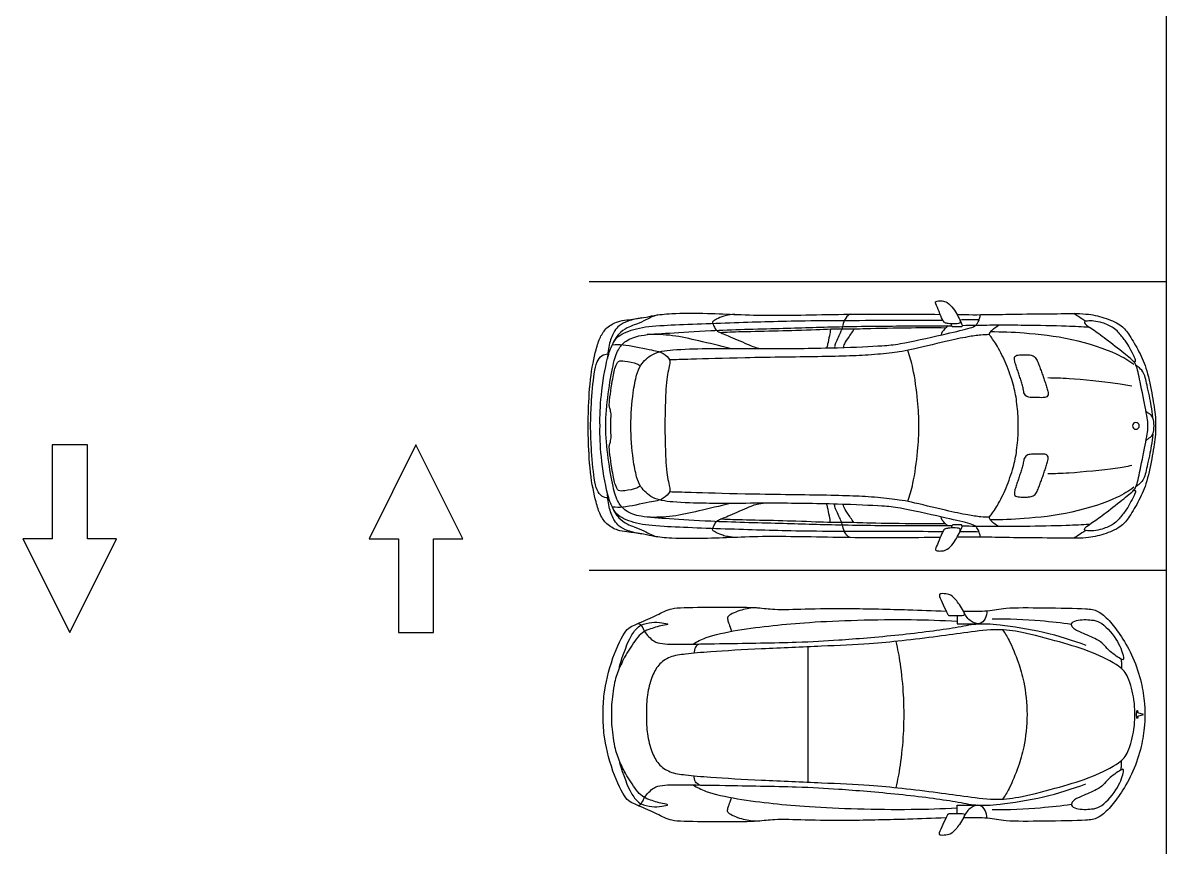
# Model space of a CAD drawing. Header units: millimetres. Extents: x 0 to 183, y -1 to 139.
# Drawn here: x 34.56 to 44.47, y 56.58 to 63.72 of the extents above; entities that cross this region are included whole.
import ezdxf

# ---------------------------------------------------------------- set-up
doc = ezdxf.new("R2010")
doc.units = ezdxf.units.MM
doc.layers.add('AG-LAYOUT', color=7, linetype='Continuous', true_color=0x66ccff)
doc.layers.add('AG-TRANSPORT', color=7, linetype='Continuous', true_color=0x66ffff)

msp = doc.modelspace()

# ---------------------------------------------------------------- linework, layer by layer
at = {"layer": 'AG-LAYOUT'}
for p, q in [((44.4712, 63.9746), (44.4712, 61.4746)), ((39.4712, 61.4746), (44.4712, 61.4746)), ((44.4712, 61.4746), (44.4712, 58.9746)), ((39.4712, 58.9746), (44.4712, 58.9746)), ((44.4712, 58.9746), (44.4712, 56.4746))]:
    msp.add_line(p, q, dxfattribs=at)
for points in [[(34.8188, 59.247), (34.5648, 59.247), (34.9712, 58.4342), (35.3776, 59.247), (35.1236, 59.247), (35.1236, 60.0598), (34.8188, 60.0598)], [(38.1236, 59.247), (38.3776, 59.247), (37.9712, 60.0598), (37.5648, 59.247), (37.8188, 59.247), (37.8188, 58.4342), (38.1236, 58.4342)]]:
    msp.add_lwpolyline(points, close=True, dxfattribs=at)
at = {"layer": 'AG-TRANSPORT'}
for points in [[(42.6606, 58.5826), (42.6606, 58.5106), (42.8765, 58.5106)], [(41.3675, 58.311), (41.3675, 57.7246), (41.3675, 57.1382)], [(44.2737, 57.7246), (44.2254, 57.7385)], [(44.2254, 57.7107), (44.2737, 57.7246)], [(42.6606, 56.8666), (42.6606, 56.9386), (42.8765, 56.9386)]]:
    msp.add_lwpolyline(points, dxfattribs=at)
for start, end in [(0, 180), (180, 0)]:
    msp.add_arc((44.2091, 60.2246), 0.0294, start, end, dxfattribs=at)
for points, knots in [([(42.6832, 61.1422), (42.6872, 61.1343), (42.6886, 61.1169), (42.6728, 61.1076), (42.6083, 61.1081), (42.5851, 61.1106), (42.5486, 61.1158), (42.5298, 61.1488), (42.5053, 61.2146), (42.477, 61.2777), (42.4693, 61.3008), (42.4899, 61.3085), (42.5318, 61.309), (42.5771, 61.2971), (42.6269, 61.2459), (42.6616, 61.1885), (42.6681, 61.1731), (42.7019, 61.1043), (42.7062, 61.0923), (42.6988, 61.0825)], [0.715062, 0.715062, 0.715062, 0.715062, 0.883101, 1.007976, 1.268906, 1.442012, 1.631477, 1.822469, 2.105561, 2.386023, 2.527924, 2.663049, 2.877487, 3.101801, 3.385128, 3.648654, 3.797956, 4.083934, 4.21726, 4.21726, 4.21726, 4.21726]), ([(39.463, 60.2246), (39.4632, 60.2607), (39.4648, 60.3353), (39.4747, 60.6311), (39.527, 60.8766), (39.5637, 60.9929), (39.6188, 61.079), (39.7197, 61.1342), (39.7973, 61.1413), (39.9465, 61.1616), (40.0376, 61.1841), (40.1942, 61.2029), (40.5004, 61.2012), (40.7627, 61.1892), (41.0756, 61.178), (41.7974, 61.1976), (42.2662, 61.1936), (42.5139, 61.1909)], [7.051928, 7.051928, 7.051928, 7.051928, 7.381326, 7.924649, 8.434031, 8.77584, 9.089305, 9.417083, 9.702155, 10.084212, 10.391847, 10.781546, 11.337175, 11.847658, 12.400662, 13.244238, 14.103855, 14.103855, 14.103855, 14.103855]), ([(39.5658, 60.2246), (39.5645, 60.3137), (39.5698, 60.4826), (39.6223, 60.8071), (39.6691, 60.9267), (39.7169, 61.0109), (39.8939, 61.0787), (40.1283, 61.0999), (40.7606, 61.1214), (41.3332, 61.14), (42.0634, 61.1392), (42.4273, 61.1407), (42.5349, 61.1412)], [6.478294, 6.478294, 6.478294, 6.478294, 6.995224, 7.562751, 7.918685, 8.207507, 8.623857, 9.11646, 9.897769, 10.680099, 11.596864, 12.032401, 12.032401, 12.032401, 12.032401]), ([(39.9283, 61.1605), (39.8874, 61.1566), (39.8104, 61.1367), (39.7304, 61.0971), (39.6875, 61.045), (39.6418, 60.9394), (39.6332, 60.8524), (39.6301, 60.8081)], [0, 0, 0, 0, 0.350791, 0.650805, 0.892992, 1.228402, 1.593476, 1.593476, 1.593476, 1.593476]), ([(40.0626, 61.1859), (40.0444, 61.1802), (40.0071, 61.1675), (39.9455, 61.1319), (39.8625, 61.0989), (39.7993, 61.0762), (39.7236, 61.0238), (39.685, 60.9612), (39.6718, 60.9272)], [0, 0, 0, 0, 0.239235, 0.50717, 0.805102, 1.064753, 1.362633, 1.693475, 1.693475, 1.693475, 1.693475]), ([(39.8333, 60.2246), (39.8325, 60.32), (39.8484, 60.5046), (39.8794, 60.6623), (39.9135, 60.7563), (40.0216, 60.8622), (40.2006, 60.8877), (40.4896, 60.8964), (40.7192, 60.8965), (41.0658, 60.8929), (41.6079, 60.8991), (42.0073, 60.9177), (42.1664, 60.9324), (42.5272, 61.0135), (42.7422, 61.0629), (42.815, 61.0863), (42.8382, 61.1144), (42.8564, 61.1551), (42.8601, 61.1773), (42.8612, 61.1885)], [7.328757, 7.328757, 7.328757, 7.328757, 7.863824, 8.26034, 8.569304, 8.939302, 9.363135, 9.898915, 10.37803, 10.962059, 11.71552, 12.336628, 12.739592, 13.347094, 13.824409, 14.081714, 14.2651, 14.473252, 14.657513, 14.657513, 14.657513, 14.657513]), ([(41.7374, 61.1924), (41.7295, 61.19), (41.7113, 61.1859), (41.6725, 61.1266), (41.667, 61.0755), (41.6583, 61.0542), (41.647, 61.0284), (41.6011, 60.9339), (41.5991, 60.9179), (41.5987, 60.9067), (41.5992, 60.9018)], [0, 0, 0, 0, 0.157735, 0.418319, 0.647088, 0.788597, 0.963266, 1.285412, 1.416377, 1.537438, 1.537438, 1.537438, 1.537438]), ([(42.6605, 61.1893), (42.75, 61.1884), (42.9327, 61.1877), (43.1804, 61.1951), (43.5231, 61.1951), (43.7723, 61.2024), (43.929, 61.1672), (44.0778, 61.1075), (44.1463, 61.023), (44.2307, 60.8837), (44.3034, 60.7277), (44.346, 60.5145), (44.3791, 60.3253), (44.3797, 60.2573), (44.3798, 60.2246)], [-5.258968, -5.258968, -5.258968, -5.258968, -4.740912, -4.238154, -3.650507, -3.151136, -2.751553, -2.361968, -2.035792, -1.637784, -1.220198, -0.749157, -0.31317, 0, 0, 0, 0]), ([(42.8506, 61.1436), (42.8208, 61.1433), (42.7666, 61.1428), (42.7091, 61.1424), (42.6832, 61.1422)], [0.4540425, 0.4540425, 0.4540425, 0.4540425, 0.6006227, 0.7150624, 0.7150624, 0.7150624, 0.7150624]), ([(43.7762, 61.1313), (43.754, 61.1443), (43.7103, 61.1716), (43.6845, 61.1893), (43.6717, 61.1982)], [0, 0, 0, 0, 0.2780271, 0.4945497, 0.4945497, 0.4945497, 0.4945497]), ([(44.1821, 60.7894), (44.1869, 60.7862), (44.1969, 60.7816), (44.2035, 60.7817), (44.2091, 60.7928), (44.1921, 60.8302), (44.157, 60.9), (44.1188, 60.9635), (44.0551, 61.04), (44.0151, 61.0778), (43.902, 61.1312), (43.8059, 61.1371), (43.7676, 61.1301), (43.7564, 61.115), (43.7924, 61.0872), (43.8074, 61.0778)], [0.076448, 0.076448, 0.076448, 0.076448, 0.169912, 0.254035, 0.345026, 0.545478, 0.82381, 1.102629, 1.409875, 1.656542, 1.998436, 2.479135, 2.615945, 2.7207, 2.959773, 2.959773, 2.959773, 2.959773]), ([(39.6153, 60.2246), (39.6165, 60.3989), (39.6697, 60.7388), (39.7153, 60.8824), (39.7897, 60.9704), (39.9264, 61.0183), (40.1827, 61.0277), (40.5322, 61.0559), (41.1335, 61.0691), (41.6251, 61.0867), (42.2392, 61.0916), (42.4847, 61.0914), (42.6133, 61.0909)], [5.767616, 5.767616, 5.767616, 5.767616, 6.491444, 6.875312, 7.19264, 7.562616, 8.060178, 8.659886, 9.429971, 10.151656, 10.926084, 11.528687, 11.528687, 11.528687, 11.528687]), ([(41.7663, 61.0617), (41.6999, 61.0626), (41.5532, 61.0639), (41.2811, 61.0478), (40.6932, 61.0384), (40.6388, 61.0334), (40.6112, 61.0319)], [0, 0, 0, 0, 0.446484, 0.998302, 1.752496, 2.04054, 2.04054, 2.04054, 2.04054]), ([(41.5636, 61.0616), (41.5603, 61.0432), (41.5537, 61.0085), (41.5386, 60.9312), (41.5321, 60.9105), (41.5289, 60.9001)], [0, 0, 0, 0, 0.2370934, 0.5132617, 0.6943625, 0.6943625, 0.6943625, 0.6943625]), ([(41.7663, 61.0617), (41.7467, 61.0347), (41.7126, 60.9822), (41.6755, 60.928), (41.6737, 60.9114), (41.6726, 60.904)], [1.4983737, 1.4983737, 1.4983737, 1.4983737, 1.8145875, 2.0642666, 2.2135672, 2.2135672, 2.2135672, 2.2135672]), ([(42.5595, 61.0727), (42.4601, 61.0735), (42.2785, 61.0741), (41.8766, 61.0665), (41.803, 61.0631), (41.7663, 61.0617)], [0, 0, 0, 0, 0.546078, 1.166536, 1.498374, 1.498374, 1.498374, 1.498374]), ([(42.5797, 61.0911), (42.5694, 61.0827), (42.5528, 61.0669), (42.522, 61.0315), (42.5223, 61.0126)], [0, 0, 0, 0, 0.2456328, 0.5252418, 0.5252418, 0.5252418, 0.5252418]), ([(42.6261, 61.0825), (42.6233, 61.0824), (42.6195, 61.0833), (42.6119, 61.0902), (42.6107, 61.1015), (42.6105, 61.1086)], [4.4870223, 4.4870223, 4.4870223, 4.4870223, 4.5782335, 4.6778283, 4.8018156, 4.8018156, 4.8018156, 4.8018156]), ([(43.8074, 61.0778), (43.7401, 61.0818), (43.6085, 61.0895), (43.2449, 61.0964), (43.0286, 61.0968), (42.8273, 61.0954), (42.7464, 61.0939), (42.7058, 61.0931)], [2.959773, 2.959773, 2.959773, 2.959773, 3.409572, 4.007091, 4.486461, 4.925205, 5.269916, 5.269916, 5.269916, 5.269916]), ([(43.1897, 60.2246), (43.19, 60.2418), (43.1912, 60.2769), (43.1779, 60.4436), (43.1507, 60.5842), (43.0865, 60.7622), (43.0188, 60.9047), (42.952, 60.9994), (42.938, 61.014), (42.9444, 61.0369), (42.9652, 61.0563), (42.9989, 61.0855), (43.0186, 61.0965)], [2.882585, 2.882585, 2.882585, 2.882585, 3.10951, 3.509127, 3.900059, 4.330596, 4.743339, 5.069021, 5.185952, 5.335178, 5.505322, 5.765171, 5.765171, 5.765171, 5.765171]), ([(44.1907, 60.7564), (44.1432, 60.7893), (44.0436, 60.8581), (43.6495, 60.9885), (43.2455, 61.0308), (43.046, 61.0389), (42.9483, 61.0388)], [0, 0, 0, 0, 0.416445, 1.054475, 1.700668, 2.241822, 2.241822, 2.241822, 2.241822]), ([(44.3132, 60.2246), (44.3133, 60.2423), (44.3124, 60.2814), (44.2921, 60.3694), (44.2484, 60.6019), (44.2153, 60.7496), (44.1842, 60.7918), (44.0658, 60.887), (43.9172, 61.0012), (43.8439, 61.0526), (43.8074, 61.0778)], [5.775267, 5.775267, 5.775267, 5.775267, 6.005548, 6.303636, 6.799926, 7.184016, 7.402072, 7.784968, 8.225982, 8.590761, 8.590761, 8.590761, 8.590761]), ([(39.6718, 60.9272), (39.7073, 60.9299), (39.7689, 60.935), (39.994, 60.8836), (40.1112, 60.8664), (40.1744, 60.7994), (40.1706, 60.7616), (40.1365, 60.6188), (40.1311, 60.3996), (40.1283, 60.2833), (40.1287, 60.2246)], [1.693475, 1.693475, 1.693475, 1.693475, 1.981956, 2.461594, 2.81642, 3.093014, 3.274534, 3.648249, 4.124947, 4.544525, 4.544525, 4.544525, 4.544525]), ([(40.6938, 60.8961), (40.6037, 60.9196), (40.4234, 60.9602), (40.1968, 61.0137), (40.0485, 61.018), (39.9758, 61.0157)], [0, 0, 0, 0, 0.528492, 1.011124, 1.478162, 1.478162, 1.478162, 1.478162]), ([(42.9406, 61.0153), (42.9153, 61.0153), (42.8629, 61.014), (42.7434, 60.9955), (42.5631, 60.9579), (42.264, 60.8839), (42.1623, 60.8663), (41.9657, 60.8417), (41.7484, 60.8306), (41.4787, 60.8238), (40.8246, 60.8165), (40.3759, 60.8028), (40.2162, 60.7977), (40.1686, 60.7965)], [0, 0, 0, 0, 0.276688, 0.615201, 1.060592, 1.612504, 1.942861, 2.378103, 2.843005, 3.364562, 4.183329, 4.870194, 5.303436, 5.303436, 5.303436, 5.303436]), ([(39.4845, 60.2246), (39.4851, 60.2877), (39.4882, 60.407), (39.5114, 60.6744), (39.5338, 60.7758), (39.5771, 60.8387), (39.6156, 60.8469), (39.6334, 60.8479)], [1.764655, 1.764655, 1.764655, 1.764655, 2.19994, 2.714256, 3.037933, 3.297937, 3.529309, 3.529309, 3.529309, 3.529309]), ([(42.3283, 60.2246), (42.3282, 60.2981), (42.3233, 60.4402), (42.2825, 60.7235), (42.2501, 60.8274), (42.2329, 60.8794)], [1.403433, 1.403433, 1.403433, 1.403433, 1.873179, 2.401645, 2.806867, 2.806867, 2.806867, 2.806867]), ([(39.6609, 60.2246), (39.6611, 60.246), (39.6601, 60.2882), (39.663, 60.339), (39.6495, 60.3807), (39.642, 60.4118), (39.6711, 60.6197), (39.6941, 60.7287), (39.7216, 60.7925), (39.7821, 60.7876), (39.8866, 60.7686), (39.9051, 60.7505), (39.9148, 60.7427)], [2.648248, 2.648248, 2.648248, 2.648248, 2.901445, 3.12903, 3.327754, 3.50558, 3.958434, 4.311657, 4.545283, 4.779745, 5.103772, 5.296495, 5.296495, 5.296495, 5.296495]), ([(44.3552, 60.2952), (44.3518, 60.3338), (44.3452, 60.3982), (44.3058, 60.5744), (44.2817, 60.6945), (44.2314, 60.7336), (44.2165, 60.7463), (44.209, 60.7517)], [0, 0, 0, 0, 0.311916, 0.739006, 1.089342, 1.326387, 1.493705, 1.493705, 1.493705, 1.493705]), ([(44.1733, 60.5681), (44.1257, 60.5776), (44.0363, 60.5972), (43.6218, 60.6371), (43.5077, 60.6387), (43.4458, 60.6398)], [0, 0, 0, 0, 0.381624, 1.014307, 1.445423, 1.445423, 1.445423, 1.445423]), ([(44.3664, 60.2246), (44.3666, 60.283), (44.3454, 60.321), (44.3158, 60.3328), (44.3028, 60.3463), (44.2966, 60.353)], [0, 0, 0, 0, 0.4443146, 0.6178044, 0.7832849, 0.7832849, 0.7832849, 0.7832849]), ([(42.5139, 59.2583), (42.2662, 59.2556), (41.7974, 59.2516), (41.0756, 59.2712), (40.7627, 59.26), (40.5004, 59.248), (40.1942, 59.2462), (40.0376, 59.2651), (39.9465, 59.2876), (39.7973, 59.3079), (39.7197, 59.315), (39.6188, 59.3702), (39.5637, 59.4563), (39.527, 59.5726), (39.4747, 59.818), (39.4648, 60.1139), (39.4632, 60.1884), (39.463, 60.2246)], [0, 0, 0, 0, 0.859617, 1.703194, 2.256197, 2.76668, 3.32231, 3.712008, 4.019643, 4.4017, 4.686773, 5.014551, 5.328015, 5.669825, 6.179207, 6.722529, 7.051928, 7.051928, 7.051928, 7.051928]), ([(39.6334, 59.6012), (39.6156, 59.6022), (39.5771, 59.6105), (39.5338, 59.6734), (39.5114, 59.7747), (39.4882, 60.0421), (39.4851, 60.1614), (39.4845, 60.2246)], [0, 0, 0, 0, 0.231373, 0.491376, 0.815053, 1.329369, 1.764655, 1.764655, 1.764655, 1.764655]), ([(42.5349, 59.3079), (42.4273, 59.3085), (42.0634, 59.3099), (41.3332, 59.3091), (40.7606, 59.3277), (40.1283, 59.3492), (39.8939, 59.3705), (39.7169, 59.4383), (39.6691, 59.5225), (39.6223, 59.6421), (39.5698, 59.9666), (39.5645, 60.1355), (39.5658, 60.2246)], [0.924187, 0.924187, 0.924187, 0.924187, 1.359724, 2.276489, 3.058819, 3.840129, 4.332731, 4.749081, 5.037903, 5.393837, 5.961364, 6.478294, 6.478294, 6.478294, 6.478294]), ([(42.6133, 59.3582), (42.4847, 59.3577), (42.2392, 59.3576), (41.6251, 59.3625), (41.1335, 59.3801), (40.5322, 59.3933), (40.1827, 59.4215), (39.9264, 59.4309), (39.7897, 59.4788), (39.7153, 59.5668), (39.6697, 59.7104), (39.6165, 60.0503), (39.6153, 60.2246)], [0.006545, 0.006545, 0.006545, 0.006545, 0.609149, 1.383577, 2.105261, 2.875347, 3.475055, 3.972617, 4.342592, 4.659921, 5.043789, 5.767616, 5.767616, 5.767616, 5.767616]), ([(39.9148, 59.7065), (39.9051, 59.6987), (39.8866, 59.6806), (39.7821, 59.6616), (39.7216, 59.6567), (39.6941, 59.7205), (39.6711, 59.8295), (39.642, 60.0374), (39.6495, 60.0685), (39.663, 60.1101), (39.6601, 60.161), (39.6611, 60.2032), (39.6609, 60.2246)], [0, 0, 0, 0, 0.192723, 0.51675, 0.751213, 0.984838, 1.338061, 1.790915, 1.968741, 2.167465, 2.39505, 2.648248, 2.648248, 2.648248, 2.648248]), ([(40.1287, 60.2246), (40.1283, 60.1659), (40.1311, 60.0495), (40.1365, 59.8304), (40.1706, 59.6875), (40.1744, 59.6498), (40.1112, 59.5828), (39.994, 59.5655), (39.7689, 59.5142), (39.7073, 59.5193), (39.6718, 59.522)], [4.544525, 4.544525, 4.544525, 4.544525, 4.964104, 5.440801, 5.814516, 5.996036, 6.272631, 6.627456, 7.107094, 7.395575, 7.395575, 7.395575, 7.395575]), ([(42.8612, 59.2606), (42.8601, 59.2719), (42.8564, 59.2941), (42.8382, 59.3348), (42.815, 59.3629), (42.7422, 59.3863), (42.5272, 59.4357), (42.1664, 59.5168), (42.0073, 59.5315), (41.6079, 59.5501), (41.0658, 59.5563), (40.7192, 59.5527), (40.4896, 59.5528), (40.2006, 59.5615), (40.0216, 59.587), (39.9135, 59.6928), (39.8794, 59.7869), (39.8484, 59.9446), (39.8325, 60.1292), (39.8333, 60.2246)], [0, 0, 0, 0, 0.184261, 0.392413, 0.575799, 0.833104, 1.310419, 1.917921, 2.320885, 2.941993, 3.695454, 4.279483, 4.758598, 5.294378, 5.718211, 6.088209, 6.397173, 6.793689, 7.328757, 7.328757, 7.328757, 7.328757]), ([(42.2329, 59.5698), (42.2501, 59.6218), (42.2825, 59.7257), (42.3233, 60.0089), (42.3282, 60.151), (42.3283, 60.2246)], [0, 0, 0, 0, 0.405222, 0.933687, 1.403433, 1.403433, 1.403433, 1.403433]), ([(44.3798, 60.2246), (44.3797, 60.1919), (44.3791, 60.1238), (44.346, 59.9347), (44.3034, 59.7214), (44.2307, 59.5655), (44.1463, 59.4262), (44.0778, 59.3417), (43.929, 59.282), (43.7723, 59.2467), (43.5231, 59.2541), (43.1804, 59.2541), (42.9327, 59.2614), (42.75, 59.2608), (42.6605, 59.2599)], [0, 0, 0, 0, 0.31317, 0.749157, 1.220198, 1.637784, 2.035792, 2.361968, 2.751553, 3.151136, 3.650507, 4.238154, 4.740912, 5.258968, 5.258968, 5.258968, 5.258968]), ([(43.0186, 59.3527), (42.9989, 59.3637), (42.9652, 59.3929), (42.9444, 59.4122), (42.938, 59.4351), (42.952, 59.4498), (43.0188, 59.5445), (43.0865, 59.687), (43.1507, 59.8649), (43.1779, 60.0056), (43.1912, 60.1722), (43.19, 60.2074), (43.1897, 60.2246)], [0, 0, 0, 0, 0.259849, 0.429993, 0.579219, 0.69615, 1.021832, 1.434575, 1.865112, 2.256044, 2.655661, 2.882585, 2.882585, 2.882585, 2.882585]), ([(43.8074, 59.3714), (43.8439, 59.3966), (43.9172, 59.448), (44.0658, 59.5621), (44.1842, 59.6574), (44.2153, 59.6996), (44.2484, 59.8473), (44.2921, 60.0798), (44.3124, 60.1678), (44.3133, 60.2069), (44.3132, 60.2246)], [2.959773, 2.959773, 2.959773, 2.959773, 3.324551, 3.765566, 4.148461, 4.366517, 4.750607, 5.246898, 5.544986, 5.775267, 5.775267, 5.775267, 5.775267]), ([(44.3552, 60.154), (44.3518, 60.1154), (44.3452, 60.051), (44.3058, 59.8748), (44.2817, 59.7546), (44.2314, 59.7156), (44.2165, 59.7029), (44.209, 59.6974)], [0, 0, 0, 0, 0.311916, 0.739006, 1.089342, 1.326387, 1.493705, 1.493705, 1.493705, 1.493705]), ([(44.2966, 60.0962), (44.3028, 60.1028), (44.3158, 60.1164), (44.3454, 60.1282), (44.3666, 60.1662), (44.3664, 60.2246)], [-0.7832849, -0.7832849, -0.7832849, -0.7832849, -0.6178044, -0.4443146, 0, 0, 0, 0]), ([(44.1733, 59.8811), (44.1257, 59.8716), (44.0363, 59.852), (43.6218, 59.812), (43.5077, 59.8105), (43.4458, 59.8093)], [0, 0, 0, 0, 0.381624, 1.014307, 1.445423, 1.445423, 1.445423, 1.445423]), ([(39.9283, 59.2886), (39.8874, 59.2925), (39.8104, 59.3125), (39.7304, 59.3521), (39.6875, 59.4042), (39.6418, 59.5097), (39.6332, 59.5968), (39.6301, 59.6411)], [0, 0, 0, 0, 0.350791, 0.650805, 0.892992, 1.228402, 1.593476, 1.593476, 1.593476, 1.593476]), ([(42.9406, 59.4339), (42.9153, 59.4339), (42.8629, 59.4352), (42.7434, 59.4537), (42.5631, 59.4912), (42.264, 59.5653), (42.1623, 59.5828), (41.9657, 59.6074), (41.7484, 59.6186), (41.4787, 59.6254), (40.8246, 59.6326), (40.3759, 59.6464), (40.2162, 59.6515), (40.1686, 59.6526)], [0, 0, 0, 0, 0.276688, 0.615201, 1.060592, 1.612504, 1.942861, 2.378103, 2.843005, 3.364562, 4.183329, 4.870194, 5.303436, 5.303436, 5.303436, 5.303436]), ([(44.1907, 59.6928), (44.1432, 59.6599), (44.0436, 59.5911), (43.6495, 59.4606), (43.2455, 59.4184), (43.046, 59.4102), (42.9483, 59.4103)], [0, 0, 0, 0, 0.416445, 1.054475, 1.700668, 2.241822, 2.241822, 2.241822, 2.241822]), ([(44.1821, 59.6598), (44.1869, 59.663), (44.1969, 59.6675), (44.2035, 59.6675), (44.2091, 59.6564), (44.1921, 59.619), (44.157, 59.5492), (44.1188, 59.4857), (44.0551, 59.4092), (44.0151, 59.3714), (43.902, 59.318), (43.8059, 59.312), (43.7676, 59.3191), (43.7564, 59.3342), (43.7924, 59.362), (43.8074, 59.3714)], [0.076448, 0.076448, 0.076448, 0.076448, 0.169912, 0.254035, 0.345026, 0.545478, 0.82381, 1.102629, 1.409875, 1.656542, 1.998436, 2.479135, 2.615945, 2.7207, 2.959773, 2.959773, 2.959773, 2.959773]), ([(40.6938, 59.553), (40.6037, 59.5296), (40.4234, 59.4889), (40.1968, 59.4355), (40.0485, 59.4312), (39.9758, 59.4335)], [0, 0, 0, 0, 0.528492, 1.011124, 1.478162, 1.478162, 1.478162, 1.478162]), ([(41.5636, 59.3876), (41.5603, 59.406), (41.5537, 59.4407), (41.5386, 59.518), (41.5321, 59.5386), (41.5289, 59.5491)], [0, 0, 0, 0, 0.2370934, 0.5132617, 0.6943625, 0.6943625, 0.6943625, 0.6943625]), ([(41.7374, 59.2567), (41.7295, 59.2591), (41.7113, 59.2633), (41.6725, 59.3225), (41.667, 59.3737), (41.6583, 59.395), (41.647, 59.4208), (41.6011, 59.5153), (41.5991, 59.5313), (41.5987, 59.5425), (41.5992, 59.5473)], [0, 0, 0, 0, 0.157735, 0.418319, 0.647088, 0.788597, 0.963266, 1.285412, 1.416377, 1.537438, 1.537438, 1.537438, 1.537438]), ([(41.7663, 59.3875), (41.7467, 59.4145), (41.7126, 59.467), (41.6755, 59.5212), (41.6737, 59.5378), (41.6726, 59.5451)], [0, 0, 0, 0, 0.3162138, 0.5658929, 0.7151934, 0.7151934, 0.7151934, 0.7151934]), ([(39.6718, 59.522), (39.685, 59.488), (39.7236, 59.4254), (39.7993, 59.373), (39.8625, 59.3503), (39.9455, 59.3173), (40.0071, 59.2817), (40.0444, 59.269), (40.0626, 59.2633)], [7.395575, 7.395575, 7.395575, 7.395575, 7.726418, 8.024297, 8.283949, 8.581881, 8.849816, 9.08905, 9.08905, 9.08905, 9.08905]), ([(41.7663, 59.3875), (41.6999, 59.3865), (41.5532, 59.3853), (41.2811, 59.4014), (40.6932, 59.4108), (40.6388, 59.4157), (40.6112, 59.4173)], [1.498374, 1.498374, 1.498374, 1.498374, 1.944858, 2.496676, 3.250869, 3.538914, 3.538914, 3.538914, 3.538914]), ([(42.5595, 59.3765), (42.4601, 59.3757), (42.2785, 59.3751), (41.8766, 59.3827), (41.803, 59.386), (41.7663, 59.3875)], [0, 0, 0, 0, 0.546078, 1.166536, 1.498374, 1.498374, 1.498374, 1.498374]), ([(42.6832, 59.307), (42.6872, 59.3149), (42.6886, 59.3323), (42.6728, 59.3416), (42.6083, 59.3411), (42.5851, 59.3386), (42.5486, 59.3334), (42.5298, 59.3004), (42.5053, 59.2346), (42.477, 59.1715), (42.4693, 59.1484), (42.4899, 59.1407), (42.5318, 59.1402), (42.5771, 59.1521), (42.6269, 59.2033), (42.6616, 59.2606), (42.6681, 59.2761), (42.7019, 59.3449), (42.7062, 59.3569), (42.6988, 59.3667)], [0.715062, 0.715062, 0.715062, 0.715062, 0.883101, 1.007976, 1.268906, 1.442012, 1.631477, 1.822469, 2.105561, 2.386023, 2.527924, 2.663049, 2.877487, 3.101801, 3.385128, 3.648654, 3.797956, 4.083934, 4.21726, 4.21726, 4.21726, 4.21726]), ([(42.5797, 59.3581), (42.5694, 59.3665), (42.5528, 59.3823), (42.522, 59.4177), (42.5223, 59.4366)], [0, 0, 0, 0, 0.2456328, 0.5252418, 0.5252418, 0.5252418, 0.5252418]), ([(42.6261, 59.3667), (42.6233, 59.3668), (42.6195, 59.3659), (42.6119, 59.359), (42.6107, 59.3476), (42.6105, 59.3406)], [4.4870223, 4.4870223, 4.4870223, 4.4870223, 4.5782335, 4.6778283, 4.8018156, 4.8018156, 4.8018156, 4.8018156]), ([(43.8074, 59.3714), (43.7401, 59.3674), (43.6085, 59.3597), (43.2449, 59.3528), (43.0286, 59.3524), (42.8273, 59.3538), (42.7464, 59.3553), (42.7058, 59.3561)], [0, 0, 0, 0, 0.449799, 1.047318, 1.526688, 1.965432, 2.310143, 2.310143, 2.310143, 2.310143]), ([(42.8506, 59.3056), (42.8208, 59.3059), (42.7666, 59.3064), (42.7091, 59.3068), (42.6832, 59.307)], [0.4540425, 0.4540425, 0.4540425, 0.4540425, 0.6006227, 0.7150624, 0.7150624, 0.7150624, 0.7150624]), ([(43.7762, 59.3179), (43.754, 59.3049), (43.7103, 59.2776), (43.6845, 59.2599), (43.6717, 59.251)], [0, 0, 0, 0, 0.2780271, 0.4945497, 0.4945497, 0.4945497, 0.4945497]), ([(42.5967, 58.5826), (42.634, 58.5826), (42.6709, 58.5826), (42.7039, 58.5826), (42.7144, 58.5832), (42.7312, 58.5881), (42.7107, 58.6283), (42.6781, 58.6808), (42.6219, 58.7556), (42.579, 58.7678), (42.5231, 58.7741), (42.5049, 58.7656), (42.5069, 58.7434), (42.5402, 58.6745), (42.5657, 58.6196), (42.5795, 58.5919)], [0.041452, 0.041452, 0.041452, 0.041452, 0.408784, 0.408784, 0.408784, 0.647399, 0.902257, 1.350336, 1.955262, 2.342431, 2.763277, 2.990344, 3.226584, 3.732169, 4.256195, 4.256195, 4.256195, 4.256195]), ([(42.5657, 56.829), (42.4396, 56.8239), (42.2245, 56.8159), (41.7172, 56.8039), (41.3598, 56.8085), (41.0795, 56.8187), (40.9279, 56.7949), (40.646, 56.7921), (40.3052, 56.7967), (40.1908, 56.8037), (40.1188, 56.8326), (39.9814, 56.8998), (39.8419, 56.958), (39.7793, 56.9971), (39.6617, 57.2429), (39.5967, 57.5408), (39.5936, 57.6524), (39.5928, 57.7246), (39.5936, 57.7968), (39.5967, 57.9084), (39.6617, 58.2063), (39.7793, 58.4521), (39.8419, 58.4912), (39.9814, 58.5494), (40.1188, 58.6165), (40.1908, 58.6455), (40.3052, 58.6525), (40.646, 58.6571), (40.9279, 58.6543), (41.0795, 58.6305), (41.3598, 58.6407), (41.7172, 58.6453), (42.2245, 58.6333), (42.4396, 58.6253), (42.5657, 58.6202)], [-12.72119, -12.72119, -12.72119, -12.72119, -11.753926, -10.455281, -9.344977, -8.413743, -7.714264, -6.74431, -5.675796, -5.083367, -4.598335, -3.880282, -3.1678, -2.696792, -1.774782, -0.728823, 0, 0, 0, 0.728823, 1.774782, 2.696792, 3.1678, 3.880282, 4.598335, 5.083367, 5.675796, 6.74431, 7.714264, 8.413743, 9.344977, 10.455281, 11.753926, 12.72119, 12.72119, 12.72119, 12.72119]), ([(40.9227, 58.65), (40.87, 58.6474), (40.8005, 58.6361), (40.6657, 58.5832), (40.6719, 58.5425), (40.6859, 58.4967), (40.7063, 58.4456)], [0, 0, 0, 0, 0.57673, 1.188876, 1.554535, 2.135081, 2.135081, 2.135081, 2.135081]), ([(42.7148, 58.6194), (42.794, 58.6196), (42.932, 58.6164), (43.0885, 58.655), (43.4079, 58.6471), (43.7669, 58.6463), (43.8812, 58.629), (43.9829, 58.5382), (44.0754, 58.4172), (44.1776, 58.2435), (44.2538, 58.0331), (44.284, 57.8463), (44.2871, 57.7644), (44.287, 57.7246), (44.2871, 57.6848), (44.284, 57.6029), (44.2538, 57.4161), (44.1776, 57.2057), (44.0754, 57.032), (43.9829, 56.911), (43.8812, 56.8202), (43.7669, 56.8029), (43.4079, 56.8021), (43.0885, 56.7942), (42.932, 56.8328), (42.794, 56.8296), (42.7148, 56.8298)], [-17.384286, -17.384286, -17.384286, -17.384286, -16.609426, -15.879892, -14.843538, -13.7547, -13.156896, -12.517001, -11.806577, -10.99345, -10.127832, -9.345538, -8.719658, -8.719658, -8.719658, -8.093778, -7.311484, -6.445866, -5.632739, -4.922314, -4.28242, -3.684616, -2.595778, -1.559424, -0.82989, -0.05503, -0.05503, -0.05503, -0.05503]), ([(40.3719, 58.3345), (40.4086, 58.3558), (40.4855, 58.4005), (40.7652, 58.4611), (41.0673, 58.4966), (41.3848, 58.526), (41.7999, 58.5445), (42.2609, 58.5493), (42.5249, 58.5404), (42.6606, 58.5339)], [0, 0, 0, 0, 0.646046, 1.600742, 2.612286, 3.62988, 4.800421, 6.034049, 7.173514, 7.173514, 7.173514, 7.173514]), ([(42.918, 58.6227), (42.9187, 58.5996), (42.9084, 58.5541), (42.8578, 58.4982), (42.7745, 58.5271), (42.7336, 58.5774), (42.7211, 58.607)], [0, 0, 0, 0, 0.476413, 0.939254, 1.439218, 2.001416, 2.001416, 2.001416, 2.001416]), ([(43.6503, 58.5057), (43.5615, 58.5177), (43.3794, 58.538), (43.1014, 58.5537), (42.9635, 58.5503)], [0.020388, 0.020388, 0.020388, 0.020388, 0.951346, 2.116598, 2.116598, 2.116598, 2.116598]), ([(44.0992, 58.232), (44.0913, 58.2678), (44.0482, 58.3865), (43.9089, 58.53), (43.8229, 58.5458), (43.6985, 58.5506), (43.6406, 58.5148), (43.6637, 58.4682), (43.7405, 58.4298), (43.8693, 58.3794), (43.9284, 58.336), (43.97, 58.2786), (44.0683, 58.2093), (44.1048, 58.1934), (44.1028, 58.2159), (44.0992, 58.232)], [0, 0, 0, 0, 0.731056, 1.547526, 1.998622, 2.666628, 3.085441, 3.432069, 3.966879, 4.651187, 5.132542, 5.619067, 6.25391, 6.542166, 6.871363, 6.871363, 6.871363, 6.871363]), ([(40.1023, 58.5192), (40.0716, 58.5238), (40.0233, 58.5274), (39.9206, 58.5047), (39.8745, 58.4621), (39.8103, 58.3807), (39.712, 58.0819), (39.7588, 58.1794), (39.7869, 58.2381), (39.8758, 58.3767), (39.9266, 58.4335), (39.9976, 58.4666), (40.0937, 58.4961), (40.1764, 58.5063), (40.125, 58.5158), (40.1023, 58.5192)], [0, 0, 0, 0, 0.562578, 1.116806, 1.512502, 2.152326, 3.040175, 3.4018, 3.913663, 4.640467, 5.128197, 5.536126, 6.218216, 6.618198, 7.036082, 7.036082, 7.036082, 7.036082]), ([(39.8968, 58.5138), (39.906, 58.5101), (39.9287, 58.5013), (39.9453, 58.4381), (40.0319, 58.3536), (40.1077, 58.3328), (40.3469, 58.3333), (40.6478, 58.3395), (41.2781, 58.3484), (41.633, 58.3692), (42.1393, 58.4092), (42.6306, 58.472), (42.8225, 58.516), (43.0415, 58.5064), (43.4176, 58.4449), (43.656, 58.3702), (43.7761, 58.3248)], [0, 0, 0, 0, 0.312689, 0.762393, 1.376909, 1.880902, 2.728155, 3.760386, 5.182819, 6.288796, 7.616518, 8.880251, 9.629648, 10.453598, 11.571848, 12.696083, 12.696083, 12.696083, 12.696083]), ([(44.2001, 57.7246), (44.1997, 57.7676), (44.1973, 57.8507), (44.1502, 58.0542), (44.0657, 58.1529), (43.8201, 58.2715), (43.5545, 58.3535), (43.223, 58.4391), (43.0143, 58.4696), (42.7458, 58.4353), (42.4933, 58.3994), (42.1776, 58.3624), (41.8948, 58.3323), (41.4757, 58.3159), (40.9762, 58.2939), (40.5391, 58.2707), (40.3152, 58.2498), (40.1711, 58.2308), (40.0668, 58.1572), (40.0093, 58.0443), (39.972, 57.9013), (39.967, 57.7572), (39.9673, 57.7349), (39.9675, 57.7246)], [35.783584, 35.783584, 35.783584, 35.783584, 36.434279, 37.23955, 37.884442, 38.811681, 39.797832, 40.846784, 41.683544, 42.607272, 43.535261, 44.545454, 45.512805, 46.678535, 47.984219, 49.184806, 50.034794, 50.708301, 51.333603, 51.967068, 52.683744, 53.356152, 53.675375, 53.675375, 53.675375, 53.675375]), ([(43.0544, 58.4583), (43.0745, 58.4287), (43.1143, 58.3693), (43.1946, 58.1704), (43.2427, 58.0081), (43.2661, 57.8185), (43.2661, 57.7246)], [-6.2825, -6.2825, -6.2825, -6.2825, -5.689457, -4.868622, -4.102803, -3.14125, -3.14125, -3.14125, -3.14125]), ([(42.1286, 58.3575), (42.1437, 58.2904), (42.1698, 58.1745), (42.1955, 57.8939), (42.1972, 57.7768), (42.1974, 57.7246)], [-4.978152, -4.978152, -4.978152, -4.978152, -4.155378, -3.205781, -2.489076, -2.489076, -2.489076, -2.489076]), ([(40.4285, 58.3353), (40.4143, 58.3293), (40.3859, 58.3106), (40.3808, 58.2729), (40.3829, 58.2557)], [0, 0, 0, 0, 0.3892369, 0.8014516, 0.8014516, 0.8014516, 0.8014516]), ([(44.0819, 58.2043), (44.0828, 58.1926), (44.0841, 58.1691), (44.0843, 58.1386), (44.084, 58.1233)], [0, 0, 0, 0, 0.3396523, 0.7274045, 0.7274045, 0.7274045, 0.7274045]), ([(39.7343, 58.1332), (39.7172, 58.0876), (39.6867, 58.0055), (39.6657, 57.8245), (39.6649, 57.7745), (39.6642, 57.7246), (39.6649, 57.6747), (39.6657, 57.6246), (39.6867, 57.4437), (39.7172, 57.3616), (39.7343, 57.316)], [-3.880377, -3.880377, -3.880377, -3.880377, -3.187464, -2.330906, -1.940189, -1.940189, -1.940189, -1.549471, -0.692914, 0, 0, 0, 0]), ([(44.2288, 57.7525), (44.2251, 57.7541), (44.2213, 57.7557), (44.2176, 57.7574), (44.2139, 57.7477), (44.2123, 57.7367), (44.2123, 57.7246)], [-0.3027875, -0.3027875, -0.3027875, -0.3027875, -0.2625945, -0.2625945, -0.2625945, -0.1719803, -0.1719803, -0.1719803, -0.1719803]), ([(39.9675, 57.7246), (39.9673, 57.7142), (39.967, 57.6919), (39.972, 57.5479), (40.0093, 57.4049), (40.0668, 57.292), (40.1711, 57.2184), (40.3152, 57.1994), (40.5391, 57.1785), (40.9762, 57.1552), (41.4757, 57.1333), (41.8948, 57.1169), (42.1776, 57.0867), (42.4933, 57.0498), (42.7458, 57.0138), (43.0143, 56.9796), (43.223, 57.0101), (43.5545, 57.0957), (43.8201, 57.1777), (44.0657, 57.2962), (44.1502, 57.395), (44.1973, 57.5985), (44.1997, 57.6816), (44.2001, 57.7246)], [17.891792, 17.891792, 17.891792, 17.891792, 18.211015, 18.883423, 19.600099, 20.233564, 20.858866, 21.532373, 22.382362, 23.582949, 24.888632, 26.054363, 27.021713, 28.031907, 28.959895, 29.883623, 30.720383, 31.769336, 32.755486, 33.682725, 34.327617, 35.132888, 35.783584, 35.783584, 35.783584, 35.783584]), ([(42.1974, 57.7246), (42.1972, 57.6724), (42.1955, 57.5553), (42.1698, 57.2747), (42.1437, 57.1588), (42.1286, 57.0917)], [-2.489076, -2.489076, -2.489076, -2.489076, -1.772371, -0.822774, 0, 0, 0, 0]), ([(43.2661, 57.7246), (43.2661, 57.6307), (43.2427, 57.4411), (43.1946, 57.2788), (43.1143, 57.0799), (43.0745, 57.0205), (43.0544, 56.9909)], [-3.14125, -3.14125, -3.14125, -3.14125, -2.179696, -1.413878, -0.593042, 0, 0, 0, 0]), ([(44.2123, 57.7246), (44.2123, 57.7125), (44.2139, 57.7015), (44.2176, 57.6918), (44.2213, 57.6934), (44.2251, 57.6951), (44.2288, 57.6967)], [0.1719803, 0.1719803, 0.1719803, 0.1719803, 0.2625945, 0.2625945, 0.2625945, 0.3027875, 0.3027875, 0.3027875, 0.3027875]), ([(40.1023, 56.93), (40.0716, 56.9254), (40.0233, 56.9218), (39.9206, 56.9445), (39.8745, 56.9871), (39.8103, 57.0685), (39.712, 57.3673), (39.7588, 57.2698), (39.7869, 57.2111), (39.8758, 57.0725), (39.9266, 57.0156), (39.9976, 56.9826), (40.0937, 56.9531), (40.1764, 56.9429), (40.125, 56.9333), (40.1023, 56.93)], [0, 0, 0, 0, 0.562578, 1.116806, 1.512502, 2.152326, 3.040175, 3.4018, 3.913663, 4.640467, 5.128197, 5.536126, 6.218216, 6.618198, 7.036082, 7.036082, 7.036082, 7.036082]), ([(44.0819, 57.2449), (44.0828, 57.2566), (44.0841, 57.28), (44.0843, 57.3106), (44.084, 57.3259)], [0, 0, 0, 0, 0.3396523, 0.7274045, 0.7274045, 0.7274045, 0.7274045]), ([(40.4285, 57.1139), (40.4143, 57.1199), (40.3859, 57.1385), (40.3808, 57.1763), (40.3829, 57.1935)], [0, 0, 0, 0, 0.3892369, 0.8014516, 0.8014516, 0.8014516, 0.8014516]), ([(44.0992, 57.2171), (44.0913, 57.1814), (44.0482, 57.0627), (43.9089, 56.9192), (43.8229, 56.9034), (43.6985, 56.8986), (43.6406, 56.9344), (43.6637, 56.981), (43.7405, 57.0193), (43.8693, 57.0698), (43.9284, 57.1132), (43.97, 57.1706), (44.0683, 57.2399), (44.1048, 57.2557), (44.1028, 57.2332), (44.0992, 57.2171)], [0, 0, 0, 0, 0.731056, 1.547526, 1.998622, 2.666628, 3.085441, 3.432069, 3.966879, 4.651187, 5.132542, 5.619067, 6.25391, 6.542166, 6.871363, 6.871363, 6.871363, 6.871363]), ([(39.8968, 56.9354), (39.906, 56.9391), (39.9287, 56.9479), (39.9453, 57.0111), (40.0319, 57.0956), (40.1077, 57.1164), (40.3469, 57.1158), (40.6478, 57.1097), (41.2781, 57.1008), (41.633, 57.0799), (42.1393, 57.04), (42.6306, 56.9772), (42.8225, 56.9332), (43.0415, 56.9428), (43.4176, 57.0043), (43.656, 57.079), (43.7761, 57.1243)], [0, 0, 0, 0, 0.312689, 0.762393, 1.376909, 1.880902, 2.728155, 3.760386, 5.182819, 6.288796, 7.616518, 8.880251, 9.629648, 10.453598, 11.571848, 12.696083, 12.696083, 12.696083, 12.696083]), ([(40.3719, 57.1147), (40.4086, 57.0934), (40.4855, 57.0487), (40.7652, 56.988), (41.0673, 56.9526), (41.3848, 56.9232), (41.7999, 56.9047), (42.2609, 56.8999), (42.5249, 56.9088), (42.6606, 56.9153)], [0, 0, 0, 0, 0.646046, 1.600742, 2.612286, 3.62988, 4.800421, 6.034049, 7.173514, 7.173514, 7.173514, 7.173514]), ([(40.9227, 56.7992), (40.87, 56.8018), (40.8005, 56.8131), (40.6657, 56.866), (40.6719, 56.9067), (40.6859, 56.9525), (40.7063, 57.0035)], [0, 0, 0, 0, 0.57673, 1.188876, 1.554535, 2.135081, 2.135081, 2.135081, 2.135081]), ([(42.5967, 56.8666), (42.634, 56.8666), (42.6709, 56.8666), (42.7039, 56.8666), (42.7144, 56.8659), (42.7312, 56.8611), (42.7107, 56.8209), (42.6781, 56.7684), (42.6219, 56.6935), (42.579, 56.6814), (42.5231, 56.6751), (42.5049, 56.6836), (42.5069, 56.7058), (42.5402, 56.7747), (42.5657, 56.8296), (42.5795, 56.8573)], [0.041452, 0.041452, 0.041452, 0.041452, 0.408784, 0.408784, 0.408784, 0.647399, 0.902257, 1.350336, 1.955262, 2.342431, 2.763277, 2.990344, 3.226584, 3.732169, 4.256195, 4.256195, 4.256195, 4.256195]), ([(42.918, 56.8265), (42.9187, 56.8495), (42.9084, 56.8951), (42.8578, 56.951), (42.7745, 56.9221), (42.7336, 56.8718), (42.7211, 56.8422)], [0, 0, 0, 0, 0.476413, 0.939254, 1.439218, 2.001416, 2.001416, 2.001416, 2.001416]), ([(43.6503, 56.9435), (43.5615, 56.9315), (43.3794, 56.9112), (43.1014, 56.8955), (42.9635, 56.8989)], [0.020388, 0.020388, 0.020388, 0.020388, 0.951346, 2.116598, 2.116598, 2.116598, 2.116598])]:
    msp.add_open_spline(points, degree=3, knots=knots, dxfattribs=at)
for points, degree in [([(40.7348, 61.1908), (40.6694, 61.1854), (40.6184, 61.1697), (40.5577, 61.143), (40.542, 61.1289), (40.5395, 61.1138), (40.5502, 61.0939), (40.5719, 61.0505), (40.5925, 61.0394), (40.6706, 61.007), (40.8856, 60.9149), (40.9228, 60.8993), (40.9783, 60.8946)], 3), ([(42.6988, 61.0825), (42.6746, 61.0825), (42.6503, 61.0825), (42.6261, 61.0825)], 3), ([(43.4376, 60.5543), (43.433, 60.5675), (43.4255, 60.5945), (43.4117, 60.6341), (43.398, 60.6738), (43.3839, 60.7133), (43.369, 60.7527), (43.3536, 60.7912), (43.3328, 60.8301), (43.2896, 60.8406), (43.2481, 60.8418), (43.2009, 60.8415), (43.152, 60.8335), (43.1576, 60.7833), (43.1712, 60.7441), (43.1849, 60.7043), (43.1988, 60.6647), (43.2112, 60.6246), (43.2224, 60.5841), (43.2349, 60.5444), (43.2383, 60.5003), (43.2704, 60.4713), (43.314, 60.4696), (43.396, 60.4693), (43.4456, 60.4694), (43.4533, 60.5151), (43.4423, 60.5411), (43.4376, 60.5543)], 3), ([(43.4376, 59.8949), (43.433, 59.8817), (43.4255, 59.8547), (43.4117, 59.8151), (43.398, 59.7754), (43.3839, 59.7359), (43.369, 59.6965), (43.3536, 59.658), (43.3328, 59.6191), (43.2896, 59.6086), (43.2481, 59.6074), (43.2009, 59.6077), (43.152, 59.6157), (43.1576, 59.6659), (43.1712, 59.7051), (43.1849, 59.7449), (43.1988, 59.7845), (43.2112, 59.8246), (43.2224, 59.8651), (43.2349, 59.9048), (43.2383, 59.9489), (43.2704, 59.9779), (43.314, 59.9795), (43.396, 59.9799), (43.4456, 59.9798), (43.4533, 59.9341), (43.4423, 59.9081), (43.4376, 59.8949)], 3), ([(40.7348, 59.2584), (40.6694, 59.2638), (40.6184, 59.2794), (40.5577, 59.3062), (40.542, 59.3203), (40.5395, 59.3354), (40.5502, 59.3553), (40.5719, 59.3987), (40.5925, 59.4098), (40.6706, 59.4422), (40.8856, 59.5343), (40.9228, 59.5499), (40.9783, 59.5546)], 3), ([(42.6988, 59.3667), (42.6746, 59.3667), (42.6503, 59.3667), (42.6261, 59.3667)], 3), ([(42.5795, 58.5919), (42.5841, 58.5826), (42.5967, 58.5826)], 2), ([(39.7893, 58.2377), (39.7848, 58.2302), (39.7806, 58.2228), (39.777, 58.2154)], 3), ([(44.2254, 57.7385), (44.2261, 57.7436), (44.2273, 57.7482), (44.2288, 57.7525)], 3), ([(44.2288, 57.6967), (44.2273, 57.701), (44.2261, 57.7056), (44.2254, 57.7107)], 3), ([(39.7893, 57.2115), (39.7848, 57.219), (39.7806, 57.2264), (39.777, 57.2337)], 3), ([(42.5795, 56.8573), (42.5841, 56.8666), (42.5967, 56.8666)], 2)]:
    msp.add_open_spline(points, degree=degree, dxfattribs=at)

doc.saveas('drawing.dxf')
